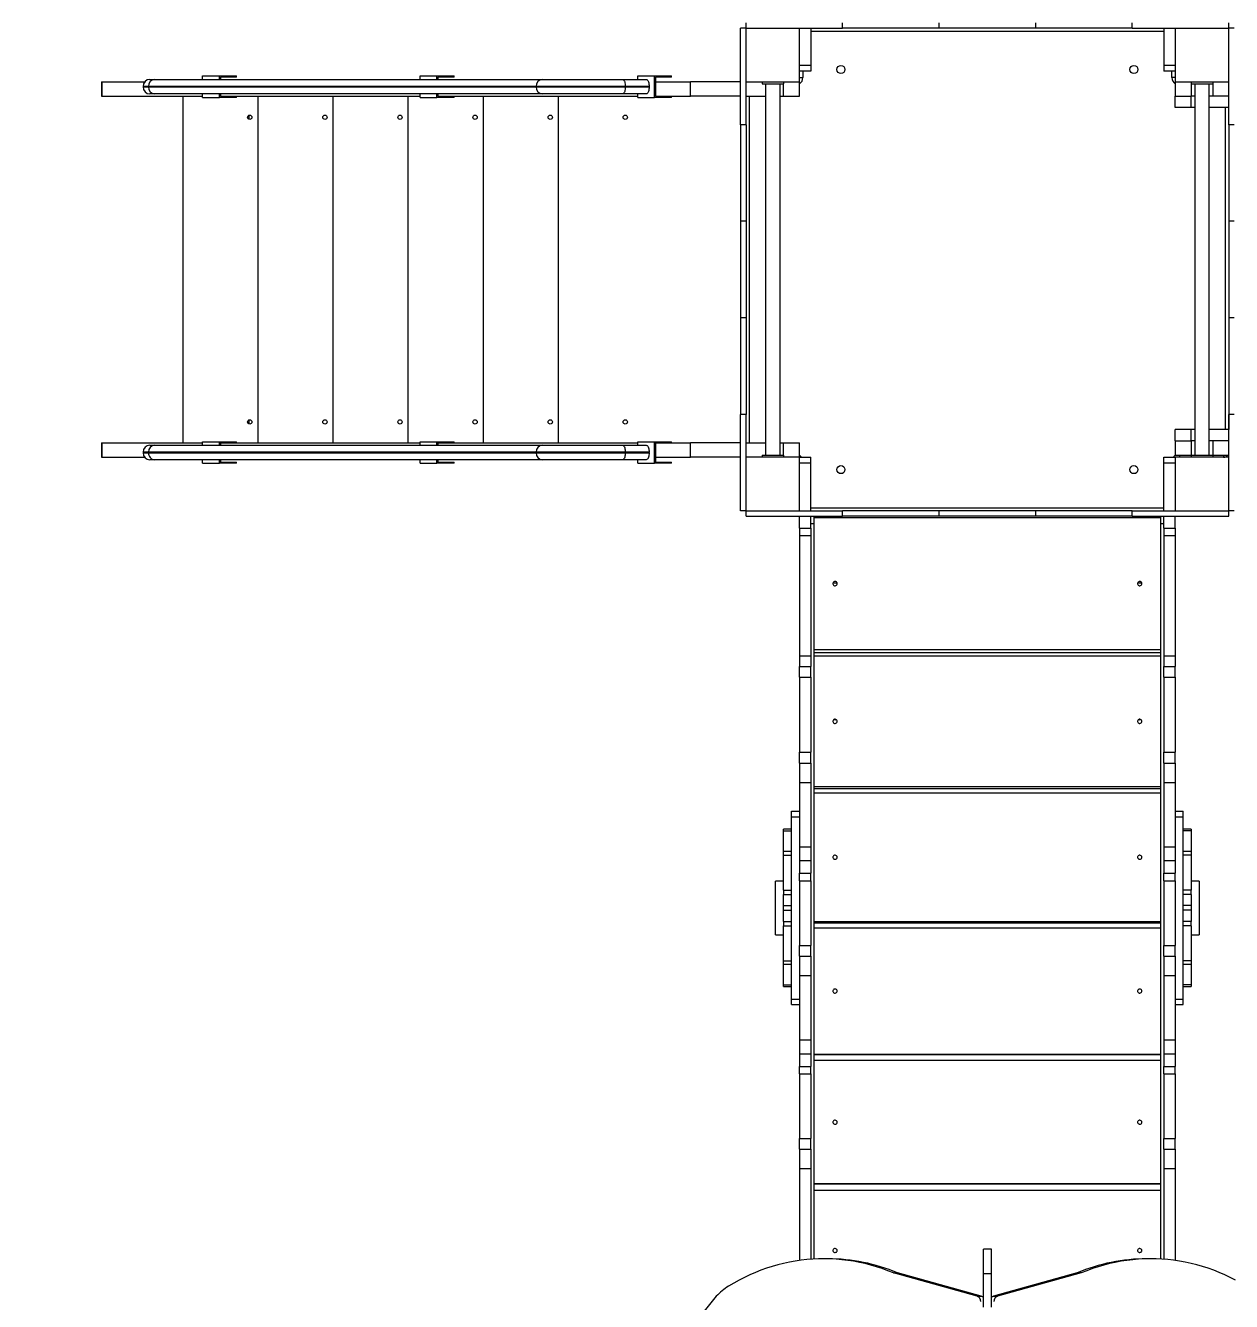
# Model space of a CAD drawing. Header units: millimetres. Extents: x -9609 to 9022, y -7175 to 8108.
# Drawn here: x 1354 to 3602, y -1517 to 862 of the extents above; entities that cross this region are included whole.
import ezdxf

# ---------------------------------------------------------------- set-up
doc = ezdxf.new("R2010")
doc.units = ezdxf.units.MM
for name, color, linetype in [('DIKOM_ОБЪЕКТ', 7, 'Continuous'), ('DIKOM_РАЗМЕР_ЗОНА', 7, 'Continuous'), ('DIKOM_РАЗМЕР_ОБЪЕКТА', 7, 'Continuous')]:
    doc.layers.add(name, color=color, linetype=linetype)
doc.styles.add('style1', font='arial.ttf', dxfattribs={"width": 0.8})
doc.dimstyles.new('1-50', dxfattribs={"dimtxt": 300, "dimasz": 200, "dimexe": 100, "dimexo": 0, "dimgap": 100, "dimtad": 1, "dimtxsty": 'style1', "dimcen": 200, "dimclrd": 7, "dimclre": 7, "dimclrt": 7, "dimadec": 1, "dimazin": 2, "dimtfac": 1, "dimtmove": 0, "dimatfit": 2, "dimfxl": 0, "dimlwd": 25, "dimlwe": 18, "dimarcsym": 0})

# ---------------------------------------------------------------- blocks, each defined once
blk = doc.blocks.new('*D11')
at = {"layer": 'Defpoints', "color": 0, "transparency": 16777216}
for p in [(-5802.9, 757.2), (7024.1, 94.2), (7024.1, -5959.7)]:
    blk.add_point(p, dxfattribs=at)
at = {"layer": 'DIKOM_РАЗМЕР_ОБЪЕКТА', "color": 7, "lineweight": 18, "transparency": 16777216}
for p, q in [((-5802.9, 757.2), (-5802.9, -6059.7)), ((7024.1, 94.2), (7024.1, -6059.7))]:
    blk.add_line(p, q, dxfattribs=at)
at = {"layer": 'DIKOM_РАЗМЕР_ОБЪЕКТА', "color": 7, "lineweight": 25, "transparency": 16777216}
blk.add_line((-5602.9, -5959.7), (6824.1, -5959.7), dxfattribs=at)
at = {"layer": 'DIKOM_РАЗМЕР_ОБЪЕКТА', "color": 7, "transparency": 16777216}
for points in [[(-5602.9, -5926.4), (-5602.9, -5993), (-5802.9, -5959.7)], [(6824.1, -5926.4), (6824.1, -5993), (7024.1, -5959.7)]]:
    blk.add_solid(points, dxfattribs=at)
at = {"layer": 'DIKOM_РАЗМЕР_ОБЪЕКТА', "color": 7, "transparency": 16777216, "insert": (822.9, -5706.5), "char_height": 300, "attachment_point": 5, "style": 'style1'}
blk.add_mtext('12800', dxfattribs=at)
blk = doc.blocks.new('*D12')
at = {"layer": 'Defpoints', "color": 0, "transparency": 16777216}
for p in [(9021.7, -405.8), (-7512.4, -2805.8), (9021.7, -7075)]:
    blk.add_point(p, dxfattribs=at)
at = {"layer": 'DIKOM_РАЗМЕР_ЗОНА', "color": 7, "lineweight": 18, "transparency": 16777216}
for p, q in [((9021.7, -405.8), (9021.7, -7175)), ((-7512.4, -2805.8), (-7512.4, -7175))]:
    blk.add_line(p, q, dxfattribs=at)
at = {"layer": 'DIKOM_РАЗМЕР_ЗОНА', "color": 7, "lineweight": 25, "transparency": 16777216}
blk.add_line((-7312.4, -7075), (8821.7, -7075), dxfattribs=at)
at = {"layer": 'DIKOM_РАЗМЕР_ЗОНА', "color": 7, "transparency": 16777216}
for points in [[(-7312.4, -7041.7), (-7312.4, -7108.4), (-7512.4, -7075)], [(8821.7, -7041.7), (8821.7, -7108.4), (9021.7, -7075)]]:
    blk.add_solid(points, dxfattribs=at)
at = {"layer": 'DIKOM_РАЗМЕР_ЗОНА', "color": 7, "transparency": 16777216, "insert": (938.2, -6821.9), "char_height": 300, "attachment_point": 5, "style": 'style1'}
blk.add_mtext('16500', dxfattribs=at)

msp = doc.modelspace()

# ---------------------------------------------------------------- linework, layer by layer
at = {"layer": 'DIKOM_ОБЪЕКТ', "color": 7, "linetype": 'Continuous', "lineweight": 15}
for p, q in [((2687.086, 677.212), (2687.086, 857.212)), ((2697.086, 857.212), (2687.086, 857.212)), ((2697.086, 857.212), (2697.086, 867.212)), ((2697.086, 857.212), (2877.086, 857.212)), ((2697.086, 677.212), (2697.086, 857.212)), ((2797.086, 757.212), (2797.086, 857.212)), ((2818.086, 857.212), (2818.086, 787.739)), ((2877.086, 857.212), (2877.086, 867.212)), ((3057.086, 857.212), (2877.086, 857.212)), ((3057.086, 857.212), (3057.086, 867.212)), ((3237.086, 857.212), (3057.086, 857.212)), ((3237.086, 857.212), (3237.086, 867.212)), ((3417.086, 857.212), (3237.086, 857.212)), ((3417.086, 857.212), (3417.086, 867.212)), ((3417.086, 857.212), (3597.086, 857.212)), ((3476.086, 857.212), (3476.086, 787.739)), ((3497.086, 857.212), (3497.086, 757.212)), ((3597.086, 857.212), (3597.086, 867.212)), ((3607.086, 857.212), (3597.086, 857.212)), ((3597.086, 677.212), (3597.086, 857.212)), ((3476.086, 851.212), (2818.086, 851.212)), ((2818.086, 787.739), (2797.086, 787.739)), ((2818.086, 787.739), (2818.086, 777.212)), ((3497.086, 787.739), (3476.086, 787.739)), ((3476.086, 787.739), (3476.086, 777.212)), ((1586.046, 761.712), (1595.1, 761.712)), ((1595.1, 761.712), (2317.617, 761.712)), ((1684.09, 761.712), (1684.09, 768.212)), ((1684.09, 768.212), (1715.334, 768.212)), ((1715.334, 761.712), (1715.334, 768.212)), ((1715.334, 768.212), (1741.11, 768.212)), ((1741.11, 766.212), (1717.175, 766.212)), ((1717.175, 766.212), (1717.175, 761.712)), ((1741.11, 766.212), (1741.11, 768.212)), ((1741.11, 768.212), (1747.204, 768.212)), ((1747.204, 766.212), (1741.11, 766.212)), ((1747.204, 766.212), (1747.204, 768.212)), ((2089.676, 761.712), (2089.676, 768.212)), ((2089.676, 768.212), (2120.92, 768.212)), ((2120.92, 761.712), (2120.92, 768.212)), ((2120.92, 768.212), (2146.696, 768.212)), ((2146.696, 766.212), (2122.761, 766.212)), ((2122.761, 766.212), (2122.761, 761.712)), ((2146.696, 766.212), (2146.696, 768.212)), ((2146.696, 768.212), (2152.79, 768.212)), ((2152.79, 766.212), (2146.696, 766.212)), ((2152.79, 766.212), (2152.79, 768.212)), ((2317.617, 761.712), (2467.086, 761.712)), ((2467.086, 761.712), (2511.274, 761.712)), ((2495.262, 761.712), (2495.262, 768.212)), ((2495.262, 768.212), (2526.506, 768.212)), ((2526.506, 728.212), (2526.506, 768.212)), ((2526.506, 768.212), (2552.282, 768.212)), ((2552.282, 766.212), (2528.347, 766.212)), ((2528.347, 766.212), (2528.347, 730.212)), ((2552.282, 766.212), (2552.282, 768.212)), ((2552.282, 768.212), (2558.376, 768.212)), ((2558.376, 766.212), (2552.282, 766.212)), ((2558.376, 766.212), (2558.376, 768.212)), ((2818.086, 777.212), (2797.086, 777.212)), ((2797.086, 765.212), (2803.086, 765.212)), ((2803.086, 777.212), (2803.086, 765.212)), ((3497.086, 777.212), (3476.086, 777.212)), ((3491.086, 765.212), (3491.086, 777.212)), ((3497.086, 765.212), (3491.086, 765.212)), ((1495.57, 757.212), (1495.57, 730.212)), ((1495.57, 757.212), (1497.159, 757.212)), ((1497.159, 730.212), (1497.159, 757.212)), ((1497.159, 757.212), (1576.21, 757.212)), ((1573.046, 748.712), (1573.046, 747.712)), ((1583.133, 748.712), (1573.046, 748.712)), ((1573.046, 747.712), (1583.133, 747.712)), ((2305.65, 748.712), (1583.133, 748.712)), ((1583.133, 747.712), (1583.133, 748.712)), ((1583.133, 747.712), (2305.65, 747.712)), ((2472.163, 748.712), (2305.65, 748.712)), ((2305.65, 747.712), (2305.65, 748.712)), ((2305.65, 747.712), (2472.163, 747.712)), ((2472.163, 747.712), (2472.163, 748.712)), ((2516.351, 748.712), (2472.163, 748.712)), ((2472.163, 747.712), (2516.351, 747.712)), ((2516.351, 747.712), (2516.351, 748.712)), ((2528.347, 757.212), (2593.889, 757.212)), ((2593.889, 730.212), (2593.889, 757.212)), ((2687.086, 757.212), (2593.889, 757.212)), ((2697.086, 757.212), (2797.086, 757.212)), ((2727.086, 757.212), (2727.086, 753.212)), ((2727.086, 753.212), (2767.086, 753.212)), ((2733.585, 753.212), (2733.585, 61.212)), ((2760.585, 61.212), (2760.585, 753.212)), ((2767.086, 757.212), (2767.086, 753.212)), ((2767.086, 730.212), (2767.086, 753.212)), ((2797.086, 730.212), (2797.086, 757.212)), ((3497.071, 757.212), (3497.071, 730.212)), ((3497.083, 757.212), (3497.071, 757.212)), ((3497.083, 757.212), (3497.083, 730.212)), ((3497.086, 757.212), (3597.086, 757.212)), ((3527.08, 757.212), (3527.08, 730.212)), ((3527.086, 757.212), (3527.086, 753.212)), ((3527.086, 753.212), (3567.086, 753.212)), ((3533.586, 753.212), (3533.586, 61.212)), ((3560.586, 61.212), (3560.586, 753.212)), ((3567.086, 757.212), (3567.086, 753.212)), ((3567.09, 757.212), (3567.09, 730.212)), ((1495.57, 730.212), (1497.159, 730.212)), ((1497.159, 730.212), (1684.09, 730.212)), ((1595.1, 734.712), (1586.046, 734.712)), ((2317.617, 734.712), (1595.1, 734.712)), ((1647.086, 730.212), (1647.086, 84.212)), ((1684.09, 728.212), (1684.09, 734.712)), ((1684.09, 728.212), (1715.334, 728.212)), ((1715.334, 728.212), (1715.334, 734.712)), ((1741.11, 728.212), (1715.334, 728.212)), ((1717.175, 734.712), (1717.175, 730.212)), ((1717.175, 730.212), (2089.676, 730.212)), ((1741.11, 728.212), (1741.11, 730.212)), ((1747.204, 728.212), (1741.11, 728.212)), ((1747.204, 728.212), (1747.204, 730.212)), ((1787.086, 730.212), (1787.086, 84.212)), ((1927.086, 730.212), (1927.086, 84.212)), ((2067.086, 84.212), (2067.086, 730.212)), ((2089.676, 728.212), (2089.676, 734.712)), ((2089.676, 728.212), (2120.92, 728.212)), ((2120.92, 728.212), (2120.92, 734.712)), ((2146.696, 728.212), (2120.92, 728.212)), ((2122.761, 734.712), (2122.761, 730.212)), ((2122.761, 730.212), (2495.262, 730.212)), ((2146.696, 728.212), (2146.696, 730.212)), ((2152.79, 728.212), (2146.696, 728.212)), ((2152.79, 728.212), (2152.79, 730.212)), ((2207.085, 730.212), (2207.085, 84.212)), ((2467.086, 734.712), (2317.617, 734.712)), ((2347.085, 730.212), (2347.085, 84.212)), ((2511.274, 734.712), (2467.086, 734.712)), ((2495.262, 728.212), (2495.262, 734.712)), ((2495.262, 728.212), (2526.506, 728.212)), ((2552.282, 728.212), (2526.506, 728.212)), ((2528.347, 730.212), (2593.889, 730.212)), ((2552.282, 728.212), (2552.282, 730.212)), ((2558.376, 728.212), (2552.282, 728.212)), ((2558.376, 728.212), (2558.376, 730.212)), ((2687.086, 730.212), (2593.889, 730.212)), ((2697.086, 730.212), (2733.585, 730.212)), ((2703.086, 730.212), (2703.086, 84.212)), ((2760.585, 730.212), (2767.086, 730.212)), ((2767.086, 730.212), (2797.086, 730.212)), ((3497.083, 730.212), (3497.071, 730.212)), ((3497.074, 709.212), (3497.074, 730.212)), ((3497.083, 730.212), (3527.08, 730.212)), ((3497.086, 709.212), (3497.086, 730.212)), ((3533.586, 730.212), (3527.08, 730.212)), ((3527.086, 709.212), (3527.086, 730.212)), ((3567.09, 730.212), (3560.586, 730.212)), ((3567.09, 730.212), (3567.485, 730.212)), ((3597.086, 730.212), (3567.485, 730.212)), ((1770.265, 694.774), (1770.265, 687.65)), ((3497.086, 709.212), (3497.074, 709.212)), ((3527.086, 709.212), (3497.086, 709.212)), ((3533.586, 709.212), (3527.086, 709.212)), ((3597.086, 709.212), (3560.586, 709.212)), ((3591.086, 109.212), (3591.086, 709.212)), ((3597.074, 682.212), (3597.074, 709.212)), ((2697.086, 677.212), (2687.086, 677.212)), ((2687.086, 677.212), (2687.086, 497.212)), ((2697.086, 677.212), (2697.086, 497.212)), ((3597.074, 682.212), (3597.086, 682.212)), ((3607.086, 677.212), (3597.086, 677.212)), ((3597.086, 677.212), (3597.086, 497.212)), ((2697.086, 497.212), (2687.086, 497.212)), ((2687.086, 497.212), (2687.086, 317.212)), ((2697.086, 497.212), (2697.086, 317.212)), ((3607.086, 497.212), (3597.086, 497.212)), ((3597.086, 497.212), (3597.086, 317.212)), ((2697.086, 317.212), (2687.086, 317.212)), ((2687.086, 317.212), (2687.086, 137.212)), ((2697.086, 317.212), (2697.086, 137.212)), ((3607.086, 317.212), (3597.086, 317.212)), ((3597.086, 317.212), (3597.086, 137.212)), ((1770.265, 126.774), (1770.265, 119.65)), ((2697.086, 137.212), (2687.086, 137.212)), ((2687.086, -42.788), (2687.086, 137.212)), ((2697.086, -42.788), (2697.086, 137.212)), ((3597.074, 136.212), (3597.074, 109.212)), ((3597.074, 136.212), (3597.086, 136.212)), ((3607.086, 137.212), (3597.086, 137.212)), ((3597.086, -42.788), (3597.086, 137.212)), ((3497.074, 88.212), (3497.074, 109.212)), ((3497.086, 109.212), (3497.074, 109.212)), ((3497.086, 88.212), (3497.086, 109.212)), ((3527.086, 109.212), (3497.086, 109.212)), ((3527.086, 88.212), (3527.086, 109.212)), ((3533.586, 109.212), (3527.086, 109.212)), ((3597.086, 109.212), (3560.586, 109.212)), ((1495.57, 84.212), (1495.57, 57.212)), ((1495.57, 84.212), (1497.159, 84.212)), ((1497.159, 57.212), (1497.159, 84.212)), ((1497.159, 84.212), (1684.09, 84.212)), ((1586.046, 79.712), (1595.1, 79.712)), ((1595.1, 79.712), (2317.617, 79.712)), ((1684.09, 79.712), (1684.09, 86.212)), ((1684.09, 86.212), (1715.334, 86.212)), ((1715.334, 79.712), (1715.334, 86.212)), ((1715.334, 86.212), (1741.11, 86.212)), ((1717.175, 84.212), (1717.175, 79.712)), ((1717.175, 84.212), (2089.676, 84.212)), ((1741.11, 84.212), (1741.11, 86.212)), ((1741.11, 86.212), (1747.204, 86.212)), ((1747.204, 84.212), (1747.204, 86.212)), ((2089.676, 79.712), (2089.676, 86.212)), ((2089.676, 86.212), (2120.92, 86.212)), ((2120.92, 79.712), (2120.92, 86.212)), ((2120.92, 86.212), (2146.696, 86.212)), ((2122.761, 84.212), (2122.761, 79.712)), ((2122.761, 84.212), (2495.262, 84.212)), ((2146.696, 84.212), (2146.696, 86.212)), ((2146.696, 86.212), (2152.79, 86.212)), ((2152.79, 84.212), (2152.79, 86.212)), ((2317.617, 79.712), (2467.086, 79.712)), ((2467.086, 79.712), (2511.274, 79.712)), ((2495.262, 79.712), (2495.262, 86.212)), ((2495.262, 86.212), (2526.506, 86.212)), ((2526.506, 46.212), (2526.506, 86.212)), ((2526.506, 86.212), (2552.282, 86.212)), ((2528.347, 84.212), (2528.347, 48.212)), ((2528.347, 84.212), (2593.889, 84.212)), ((2552.282, 84.212), (2552.282, 86.212)), ((2552.282, 86.212), (2558.376, 86.212)), ((2558.376, 84.212), (2558.376, 86.212)), ((2593.889, 57.212), (2593.889, 84.212)), ((2687.086, 84.212), (2593.889, 84.212)), ((2697.086, 84.212), (2733.585, 84.212)), ((2760.585, 84.212), (2767.086, 84.212)), ((2767.086, 84.212), (2797.086, 84.212)), ((2767.086, 61.212), (2767.086, 84.212)), ((2797.086, 57.212), (2797.086, 84.212)), ((3497.071, 88.212), (3497.071, 61.212)), ((3497.083, 88.212), (3497.071, 88.212)), ((3497.083, 88.212), (3497.083, 61.212)), ((3497.083, 88.212), (3527.08, 88.212)), ((3527.08, 88.212), (3527.08, 61.212)), ((3533.586, 88.212), (3527.08, 88.212)), ((3567.09, 88.212), (3560.586, 88.212)), ((3567.09, 88.212), (3567.09, 61.212)), ((3567.09, 88.212), (3567.485, 88.212)), ((3597.086, 88.212), (3567.485, 88.212)), ((1495.57, 57.212), (1497.159, 57.212)), ((1497.159, 57.212), (1576.21, 57.212)), ((1573.046, 66.712), (1573.046, 65.712)), ((1583.133, 66.712), (1573.046, 66.712)), ((1573.046, 65.712), (1583.133, 65.712)), ((2305.65, 66.712), (1583.133, 66.712)), ((1583.133, 65.712), (1583.133, 66.712)), ((1583.133, 65.712), (2305.65, 65.712)), ((1595.1, 52.712), (1586.046, 52.712)), ((2317.617, 52.712), (1595.1, 52.712)), ((1684.09, 46.212), (1684.09, 52.712)), ((1715.334, 46.212), (1715.334, 52.712)), ((1717.175, 52.712), (1717.175, 48.212)), ((1717.175, 48.212), (1741.11, 48.212)), ((1741.11, 46.212), (1741.11, 48.212)), ((1741.11, 48.212), (1747.204, 48.212)), ((1747.204, 46.212), (1747.204, 48.212)), ((2089.676, 46.212), (2089.676, 52.712)), ((2120.92, 46.212), (2120.92, 52.712)), ((2122.761, 52.712), (2122.761, 48.212)), ((2122.761, 48.212), (2146.696, 48.212)), ((2146.696, 46.212), (2146.696, 48.212)), ((2146.696, 48.212), (2152.79, 48.212)), ((2152.79, 46.212), (2152.79, 48.212)), ((2472.163, 66.712), (2305.65, 66.712)), ((2305.65, 65.712), (2305.65, 66.712)), ((2305.65, 65.712), (2472.163, 65.712)), ((2467.086, 52.712), (2317.617, 52.712)), ((2511.274, 52.712), (2467.086, 52.712)), ((2472.163, 65.712), (2472.163, 66.712)), ((2516.351, 66.712), (2472.163, 66.712)), ((2472.163, 65.712), (2516.351, 65.712)), ((2495.262, 46.212), (2495.262, 52.712)), ((2516.351, 65.712), (2516.351, 66.712)), ((2528.347, 57.212), (2593.889, 57.212)), ((2528.347, 48.212), (2552.282, 48.212)), ((2552.282, 46.212), (2552.282, 48.212)), ((2552.282, 48.212), (2558.376, 48.212)), ((2558.376, 46.212), (2558.376, 48.212)), ((2687.086, 57.212), (2593.889, 57.212)), ((2797.086, 57.212), (2697.086, 57.212)), ((2727.086, 61.212), (2727.086, 57.212)), ((2727.086, 61.212), (2767.086, 61.212)), ((2767.086, 61.212), (2767.086, 57.212)), ((2797.086, 57.212), (2818.086, 57.212)), ((2797.086, -42.788), (2797.086, 57.212)), ((2818.086, 46.686), (2818.086, 57.212)), ((3476.086, 57.212), (3497.086, 57.212)), ((3476.086, 46.686), (3476.086, 57.212)), ((3497.083, 61.212), (3497.071, 61.212)), ((3497.083, 61.212), (3527.08, 61.212)), ((3497.086, 57.212), (3497.086, -42.788)), ((3597.086, 57.212), (3497.086, 57.212)), ((3505.086, 61.212), (3505.086, 57.212)), ((3527.086, 61.212), (3527.08, 61.212)), ((3527.086, 61.212), (3527.086, 57.212)), ((3527.086, 61.212), (3567.086, 61.212)), ((3567.086, 61.212), (3567.086, 57.212)), ((3567.09, 61.212), (3567.086, 61.212)), ((3567.09, 61.212), (3597.086, 61.212)), ((3587.086, 61.212), (3587.086, 57.212)), ((1684.09, 46.212), (1715.334, 46.212)), ((1741.11, 46.212), (1715.334, 46.212)), ((1747.204, 46.212), (1741.11, 46.212)), ((2089.676, 46.212), (2120.92, 46.212)), ((2146.696, 46.212), (2120.92, 46.212)), ((2152.79, 46.212), (2146.696, 46.212)), ((2495.262, 46.212), (2526.506, 46.212)), ((2552.282, 46.212), (2526.506, 46.212)), ((2558.376, 46.212), (2552.282, 46.212)), ((2797.086, 46.686), (2818.086, 46.686)), ((2818.086, -42.788), (2818.086, 46.686)), ((3476.086, 46.686), (3497.086, 46.686)), ((3476.086, -42.788), (3476.086, 46.686)), ((2697.086, -42.788), (2687.086, -42.788)), ((2697.086, -42.788), (2877.086, -42.788)), ((2697.086, -52.788), (2697.086, -42.788)), ((2818.086, -36.788), (3476.086, -36.788)), ((2877.086, -52.788), (2877.086, -42.788)), ((3057.086, -42.788), (2877.086, -42.788)), ((3057.086, -52.788), (3057.086, -42.788)), ((3237.086, -42.788), (3057.086, -42.788)), ((3237.086, -52.788), (3237.086, -42.788)), ((3417.086, -42.788), (3237.086, -42.788)), ((3417.086, -52.788), (3417.086, -42.788)), ((3417.086, -42.788), (3597.086, -42.788)), ((3597.086, -52.788), (3597.086, -42.788)), ((3607.086, -42.788), (3597.086, -42.788)), ((2697.086, -52.788), (2877.086, -52.788)), ((2797.086, -75.076), (2797.086, -52.788)), ((2818.086, -75.076), (2818.086, -52.788)), ((2818.086, -66.09), (2824.086, -66.09)), ((2824.086, -66.09), (2824.086, -52.788)), ((3470.086, -55.542), (2824.086, -55.542)), ((2824.086, -1437.493), (2824.086, -66.09)), ((3057.086, -52.788), (2877.086, -52.788)), ((3237.086, -52.788), (3057.086, -52.788)), ((3417.086, -52.788), (3237.086, -52.788)), ((3417.086, -52.788), (3597.086, -52.788)), ((3470.086, -66.09), (3470.086, -52.788)), ((3470.086, -1437.509), (3470.086, -66.09)), ((3470.086, -66.09), (3476.086, -66.09)), ((3476.086, -75.076), (3476.086, -52.788)), ((3497.086, -75.076), (3497.086, -52.788)), ((2797.086, -75.076), (2818.086, -75.076)), ((2797.086, -75.076), (2797.086, -88.304)), ((2797.086, -88.304), (2818.086, -88.304)), ((2797.086, -88.304), (2797.086, -312.788)), ((2818.086, -75.076), (2818.086, -88.304)), ((2818.086, -88.304), (2818.086, -312.788)), ((3476.086, -75.076), (3497.086, -75.076)), ((3476.086, -75.076), (3476.086, -88.304)), ((3476.086, -88.304), (3497.086, -88.304)), ((3476.086, -88.304), (3476.086, -312.788)), ((3497.086, -75.076), (3497.086, -88.304)), ((3497.086, -88.304), (3497.086, -312.788)), ((2824.086, -301.012), (3470.086, -301.012)), ((3470.086, -307.196), (2824.086, -307.196)), ((2797.086, -312.788), (2818.086, -312.788)), ((2797.086, -312.788), (2797.086, -332.788)), ((2797.086, -332.788), (2818.086, -332.788)), ((2797.086, -352.788), (2797.086, -332.788)), ((2818.086, -312.788), (2818.086, -332.788)), ((2818.086, -352.788), (2818.086, -332.788)), ((3470.086, -313.739), (2824.086, -313.739)), ((3476.086, -312.788), (3497.086, -312.788)), ((3476.086, -312.788), (3476.086, -332.788)), ((3476.086, -332.788), (3497.086, -332.788)), ((3476.086, -352.788), (3476.086, -332.788)), ((3497.086, -312.788), (3497.086, -332.788)), ((3497.086, -352.788), (3497.086, -332.788)), ((2797.086, -352.788), (2818.086, -352.788)), ((2797.086, -352.788), (2797.086, -492.788)), ((2818.086, -352.788), (2818.086, -492.788)), ((3476.086, -352.788), (3497.086, -352.788)), ((3476.086, -352.788), (3476.086, -492.788)), ((3497.086, -352.788), (3497.086, -492.788)), ((2797.086, -492.788), (2818.086, -492.788)), ((2797.086, -512.788), (2797.086, -492.788)), ((2818.086, -512.788), (2818.086, -492.788)), ((3476.086, -492.788), (3497.086, -492.788)), ((3476.086, -512.788), (3476.086, -492.788)), ((3497.086, -512.788), (3497.086, -492.788)), ((2797.086, -512.788), (2818.086, -512.788)), ((2797.086, -512.788), (2797.086, -548.788)), ((2818.086, -512.788), (2818.086, -548.788)), ((3476.086, -512.788), (3497.086, -512.788)), ((3476.086, -512.788), (3476.086, -548.788)), ((3497.086, -512.788), (3497.086, -548.788)), ((2797.086, -548.788), (2818.086, -548.788)), ((2797.086, -548.788), (2797.086, -669.073)), ((2818.086, -548.788), (2818.086, -669.073)), ((2824.086, -556.287), (3470.086, -556.287)), ((3470.086, -561.039), (2824.086, -561.039)), ((3470.086, -568.954), (2824.086, -568.954)), ((3476.086, -548.788), (3497.086, -548.788)), ((3476.086, -548.788), (3476.086, -669.073)), ((3497.086, -548.788), (3497.086, -669.073)), ((2782.086, -602.788), (2797.086, -602.788)), ((2782.086, -612.788), (2782.086, -602.788)), ((2782.086, -612.788), (2797.086, -612.788)), ((2782.086, -952.788), (2782.086, -612.788)), ((3497.086, -602.788), (3512.086, -602.788)), ((3497.086, -612.788), (3512.086, -612.788)), ((3512.086, -612.788), (3512.086, -602.788)), ((3512.086, -952.788), (3512.086, -612.788)), ((2782.086, -636.157), (2767.086, -636.157)), ((2767.086, -639.004), (2767.086, -636.157)), ((2767.086, -639.004), (2782.086, -639.004)), ((2767.086, -677.639), (2767.086, -639.004)), ((3527.086, -636.157), (3512.086, -636.157)), ((3527.086, -639.004), (3512.086, -639.004)), ((3527.086, -636.157), (3527.086, -639.004)), ((3527.086, -639.004), (3527.086, -677.639)), ((2782.086, -677.64), (2767.086, -677.64)), ((2767.086, -684.309), (2767.086, -677.64)), ((2767.086, -684.309), (2782.086, -684.309)), ((2767.086, -749.574), (2767.086, -684.309)), ((2797.086, -669.073), (2818.086, -669.073)), ((2797.086, -669.073), (2797.086, -694.621)), ((2818.086, -669.073), (2818.086, -694.621)), ((3476.086, -669.073), (3497.086, -669.073)), ((3476.086, -669.073), (3476.086, -694.621)), ((3497.086, -669.073), (3497.086, -694.621)), ((3527.086, -677.639), (3512.086, -677.639)), ((3527.086, -684.308), (3512.086, -684.308)), ((3527.086, -677.639), (3527.086, -684.308)), ((3527.086, -684.308), (3527.086, -749.574)), ((2797.086, -694.621), (2818.086, -694.621)), ((2797.086, -694.621), (2797.086, -718.309)), ((2818.086, -694.621), (2818.086, -718.309)), ((3476.086, -694.621), (3497.086, -694.621)), ((3476.086, -694.621), (3476.086, -718.309)), ((3497.086, -694.621), (3497.086, -718.309)), ((2767.086, -732.788), (2752.086, -732.788)), ((2752.086, -832.788), (2752.086, -732.788)), ((2797.086, -718.309), (2818.086, -718.309)), ((2797.086, -732.502), (2797.086, -718.309)), ((2797.086, -732.502), (2818.086, -732.502)), ((2797.086, -732.502), (2797.086, -852.788)), ((2818.086, -732.502), (2818.086, -718.309)), ((2818.086, -732.502), (2818.086, -852.788)), ((3476.086, -718.309), (3497.086, -718.309)), ((3476.086, -732.502), (3476.086, -718.309)), ((3476.086, -732.502), (3497.086, -732.502)), ((3476.086, -732.502), (3476.086, -852.788)), ((3497.086, -732.502), (3497.086, -718.309)), ((3497.086, -732.502), (3497.086, -852.788)), ((3542.086, -732.788), (3527.086, -732.788)), ((3542.086, -732.788), (3542.086, -832.788)), ((2767.086, -749.574), (2782.086, -749.574)), ((2767.086, -749.574), (2767.086, -757.647)), ((2767.086, -757.647), (2782.086, -757.647)), ((2767.086, -778.276), (2767.086, -757.647)), ((3527.086, -749.574), (3512.086, -749.574)), ((3527.086, -757.646), (3512.086, -757.646)), ((3527.086, -757.646), (3527.086, -749.574)), ((3527.086, -757.646), (3527.086, -778.275)), ((2767.086, -778.276), (2782.086, -778.276)), ((2767.086, -787.301), (2767.086, -778.276)), ((3527.086, -778.275), (3512.086, -778.275)), ((3527.086, -778.275), (3527.086, -787.3)), ((2767.086, -787.301), (2782.086, -787.301)), ((2767.086, -807.93), (2767.086, -787.301)), ((2767.086, -807.93), (2782.086, -807.93)), ((2767.086, -807.93), (2767.086, -816.002)), ((2824.086, -807.971), (3470.086, -807.971)), ((3527.086, -787.3), (3512.086, -787.3)), ((3527.086, -807.93), (3512.086, -807.93)), ((3527.086, -787.3), (3527.086, -807.93)), ((3527.086, -816.002), (3527.086, -807.93)), ((2767.086, -816.002), (2782.086, -816.002)), ((2767.086, -881.269), (2767.086, -816.002)), ((3470.086, -811.195), (2824.086, -811.195)), ((3470.086, -820.428), (2824.086, -820.428)), ((3527.086, -816.002), (3512.086, -816.002)), ((3527.086, -816.002), (3527.086, -881.268)), ((2752.086, -832.788), (2767.086, -832.788)), ((2797.086, -852.788), (2818.086, -852.788)), ((2797.086, -872.788), (2797.086, -852.788)), ((2818.086, -872.788), (2818.086, -852.788)), ((3476.086, -852.788), (3497.086, -852.788)), ((3476.086, -872.788), (3476.086, -852.788)), ((3497.086, -872.788), (3497.086, -852.788)), ((3527.086, -832.788), (3542.086, -832.788)), ((2797.086, -872.788), (2818.086, -872.788)), ((2797.086, -872.788), (2797.086, -908.788)), ((2818.086, -872.788), (2818.086, -908.788)), ((3476.086, -872.788), (3497.086, -872.788)), ((3476.086, -872.788), (3476.086, -908.788)), ((3497.086, -872.788), (3497.086, -908.788)), ((2767.086, -881.269), (2782.086, -881.269)), ((2767.086, -887.937), (2767.086, -881.269)), ((2767.086, -926.572), (2767.086, -887.935)), ((2767.086, -887.937), (2782.086, -887.937)), ((3527.086, -881.268), (3512.086, -881.268)), ((3512.086, -887.936), (3527.086, -887.936)), ((3527.086, -881.268), (3527.086, -887.936)), ((3527.086, -887.936), (3527.086, -926.572)), ((2767.086, -926.572), (2782.086, -926.572)), ((2767.086, -929.419), (2767.086, -926.572)), ((2797.086, -908.788), (2818.086, -908.788)), ((2797.086, -908.788), (2797.086, -1029.073)), ((2818.086, -908.788), (2818.086, -1029.073)), ((3476.086, -908.788), (3497.086, -908.788)), ((3476.086, -908.788), (3476.086, -1029.073)), ((3497.086, -908.788), (3497.086, -1029.073)), ((3527.086, -926.572), (3512.086, -926.572)), ((3527.086, -926.572), (3527.086, -929.419)), ((2767.086, -929.419), (2782.086, -929.419)), ((3512.086, -929.419), (3527.086, -929.419)), ((2782.086, -962.788), (2782.086, -952.788)), ((2782.086, -952.788), (2797.086, -952.788)), ((2782.086, -962.788), (2797.086, -962.788)), ((3497.086, -952.788), (3512.086, -952.788)), ((3497.086, -962.788), (3512.086, -962.788)), ((3512.086, -962.788), (3512.086, -952.788)), ((2797.086, -1029.073), (2818.086, -1029.073)), ((2797.086, -1029.073), (2797.086, -1054.621)), ((2818.086, -1029.073), (2818.086, -1054.621)), ((3476.086, -1029.073), (3497.086, -1029.073)), ((3476.086, -1029.073), (3476.086, -1054.621)), ((3497.086, -1029.073), (3497.086, -1054.621)), ((2797.086, -1054.621), (2818.086, -1054.621)), ((2797.086, -1054.621), (2797.086, -1078.31)), ((2818.086, -1054.621), (2818.086, -1078.31)), ((2824.086, -1055.358), (3470.086, -1055.358)), ((3470.086, -1056.882), (2824.086, -1056.882)), ((3470.086, -1067.488), (2824.086, -1067.488)), ((3476.086, -1054.621), (3497.086, -1054.621)), ((3476.086, -1054.621), (3476.086, -1078.31)), ((3497.086, -1054.621), (3497.086, -1078.31)), ((2797.086, -1078.31), (2818.086, -1078.31)), ((2797.086, -1092.503), (2797.086, -1078.31)), ((2797.086, -1092.503), (2818.086, -1092.503)), ((2797.086, -1092.503), (2797.086, -1212.788)), ((2818.086, -1092.503), (2818.086, -1078.31)), ((2818.086, -1092.503), (2818.086, -1212.788)), ((3476.086, -1078.31), (3497.086, -1078.31)), ((3476.086, -1092.503), (3476.086, -1078.31)), ((3476.086, -1092.503), (3497.086, -1092.503)), ((3476.086, -1092.503), (3476.086, -1212.788)), ((3497.086, -1092.503), (3497.086, -1078.31)), ((3497.086, -1092.503), (3497.086, -1212.788)), ((2797.086, -1212.788), (2818.086, -1212.788)), ((2797.086, -1232.788), (2797.086, -1212.788)), ((2818.086, -1232.788), (2818.086, -1212.788)), ((3476.086, -1212.788), (3497.086, -1212.788)), ((3476.086, -1232.788), (3476.086, -1212.788)), ((3497.086, -1232.788), (3497.086, -1212.788)), ((2797.086, -1232.788), (2818.086, -1232.788)), ((2797.086, -1232.788), (2797.086, -1268.788)), ((2818.086, -1232.788), (2818.086, -1268.788)), ((3476.086, -1232.788), (3497.086, -1232.788)), ((3476.086, -1232.788), (3476.086, -1268.788)), ((3497.086, -1232.788), (3497.086, -1268.788)), ((2797.086, -1268.788), (2818.086, -1268.788)), ((2797.086, -1268.788), (2797.086, -1440.114)), ((2818.086, -1268.788), (2818.086, -1437.881)), ((3476.086, -1268.788), (3497.086, -1268.788)), ((3476.086, -1268.788), (3476.086, -1437.902)), ((3497.086, -1268.788), (3497.086, -1440.153)), ((2824.086, -1297.393), (3470.086, -1297.393)), ((3470.086, -1297.513), (2824.086, -1297.513)), ((3470.086, -1309.433), (2824.086, -1309.433)), ((3154.586, -1419.153), (3139.586, -1419.153)), ((3139.586, -1464.206), (3139.586, -1419.153)), ((3154.586, -1464.206), (3154.586, -1419.153)), ((2849.791, -1436.988), (2842.291, -1436.988)), ((3451.599, -1436.988), (3444.099, -1436.988)), ((3128.162, -1506.904), (2971.746, -1463.321)), ((2971.746, -1463.321), (2979.246, -1463.321)), ((3135.662, -1506.904), (2979.246, -1463.321)), ((3139.586, -1464.206), (3154.586, -1464.206)), ((3139.586, -1527.367), (3139.586, -1464.206)), ((3154.586, -1527.367), (3154.586, -1464.206)), ((3314.644, -1463.321), (3158.228, -1506.904)), ((3322.144, -1463.321), (3165.728, -1506.904)), ((3322.144, -1463.321), (3314.644, -1463.321)), ((2641.709, -1506.705), (2577.83, -1585.156)), ((3128.162, -1506.904), (3135.662, -1506.904)), ((3158.228, -1506.904), (3165.728, -1506.904))]:
    msp.add_line(p, q, dxfattribs=at)
at = {"layer": 'DIKOM_ОБЪЕКТ', "color": 7, "linetype": 'Continuous', "lineweight": 15, "flags": 128}
for points in [[(2467.086, 761.712), (2467.968, 761.515), (2468.823, 760.928), (2469.625, 759.97), (2470.35, 758.671), (2470.976, 757.068), (2471.483, 755.212), (2471.857, 753.158), (2472.086, 750.97), (2472.163, 748.712)], [(2511.274, 761.712), (2512.156, 761.515), (2513.011, 760.928), (2513.813, 759.97), (2514.538, 758.671), (2515.164, 757.068), (2515.671, 755.212), (2516.045, 753.158), (2516.274, 750.97), (2516.351, 748.712)], [(2472.163, 747.712), (2472.086, 745.455), (2471.857, 743.266), (2471.483, 741.212), (2470.976, 739.356), (2470.35, 737.754), (2469.625, 736.454), (2468.823, 735.496), (2467.968, 734.91), (2467.086, 734.712)], [(2516.351, 747.712), (2516.274, 745.455), (2516.045, 743.266), (2515.671, 741.212), (2515.164, 739.356), (2514.538, 737.754), (2513.813, 736.454), (2513.011, 735.496), (2512.156, 734.91), (2511.274, 734.712)], [(2467.086, 79.712), (2467.968, 79.515), (2468.823, 78.928), (2469.625, 77.97), (2470.35, 76.671), (2470.976, 75.068), (2471.483, 73.212), (2471.857, 71.158), (2472.086, 68.969), (2472.163, 66.712)], [(2511.274, 79.712), (2512.156, 79.515), (2513.011, 78.928), (2513.813, 77.97), (2514.538, 76.671), (2515.164, 75.068), (2515.671, 73.212), (2516.045, 71.158), (2516.274, 68.969), (2516.351, 66.712)], [(2472.163, 65.712), (2472.086, 63.455), (2471.857, 61.266), (2471.483, 59.212), (2470.976, 57.356), (2470.35, 55.753), (2469.625, 54.454), (2468.823, 53.496), (2467.968, 52.91), (2467.086, 52.712)], [(2516.351, 65.712), (2516.274, 63.455), (2516.045, 61.266), (2515.671, 59.212), (2515.164, 57.356), (2514.538, 55.753), (2513.813, 54.454), (2513.011, 53.496), (2512.156, 52.91), (2511.274, 52.712)], [(2867.086, -178.277), (2866.908, -177.119), (2866.39, -176.065), (2865.579, -175.206), (2864.547, -174.621), (2863.384, -174.36), (2862.195, -174.448), (2861.086, -174.876), (2860.153, -175.606), (2859.482, -176.573), (2859.13, -177.691), (2859.13, -178.863), (2859.482, -179.981), (2860.153, -180.948), (2861.086, -181.678), (2862.195, -182.106), (2863.384, -182.193), (2864.547, -181.933), (2865.579, -181.348), (2866.39, -180.49), (2866.908, -179.435), (2867.086, -178.277)], [(3435.086, -178.277), (3434.908, -177.119), (3434.39, -176.065), (3433.579, -175.206), (3432.547, -174.621), (3431.384, -174.36), (3430.195, -174.448), (3429.086, -174.876), (3428.153, -175.606), (3427.482, -176.573), (3427.13, -177.691), (3427.13, -178.863), (3427.482, -179.981), (3428.153, -180.948), (3429.086, -181.678), (3430.195, -182.106), (3431.384, -182.193), (3432.547, -181.933), (3433.579, -181.348), (3434.39, -180.49), (3434.908, -179.435), (3435.086, -178.277)], [(2867.086, -435.013), (2866.908, -433.869), (2866.39, -432.827), (2865.579, -431.979), (2864.547, -431.401), (2863.384, -431.143), (2862.195, -431.23), (2861.086, -431.652), (2860.153, -432.374), (2859.482, -433.329), (2859.13, -434.435), (2859.13, -435.592), (2859.482, -436.697), (2860.153, -437.653), (2861.086, -438.374), (2862.195, -438.797), (2863.384, -438.883), (2864.547, -438.626), (2865.579, -438.047), (2866.39, -437.199), (2866.908, -436.157), (2867.086, -435.013)], [(3435.086, -435.013), (3434.908, -433.869), (3434.39, -432.827), (3433.579, -431.979), (3432.547, -431.401), (3431.384, -431.143), (3430.195, -431.23), (3429.086, -431.652), (3428.153, -432.374), (3427.482, -433.329), (3427.13, -434.435), (3427.13, -435.592), (3427.482, -436.697), (3428.153, -437.653), (3429.086, -438.374), (3430.195, -438.797), (3431.384, -438.883), (3432.547, -438.626), (3433.579, -438.047), (3434.39, -437.199), (3434.908, -436.157), (3435.086, -435.013)], [(2867.086, -688.463), (2866.908, -687.336), (2866.39, -686.308), (2865.579, -685.473), (2864.547, -684.903), (2863.384, -684.649), (2862.195, -684.734), (2861.086, -685.151), (2860.153, -685.862), (2859.482, -686.803), (2859.13, -687.893), (2859.13, -689.033), (2859.482, -690.122), (2860.153, -691.064), (2861.086, -691.775), (2862.195, -692.191), (2863.384, -692.276), (2864.547, -692.023), (2865.579, -691.453), (2866.39, -690.617), (2866.908, -689.59), (2867.086, -688.463)], [(3435.086, -688.463), (3434.908, -687.336), (3434.39, -686.308), (3433.579, -685.473), (3432.547, -684.903), (3431.384, -684.649), (3430.195, -684.734), (3429.086, -685.151), (3428.153, -685.862), (3427.482, -686.803), (3427.13, -687.893), (3427.13, -689.033), (3427.482, -690.122), (3428.153, -691.064), (3429.086, -691.775), (3430.195, -692.191), (3431.384, -692.276), (3432.547, -692.023), (3433.579, -691.453), (3434.39, -690.617), (3434.908, -689.59), (3435.086, -688.463)], [(2867.086, -937.893), (2866.908, -936.785), (2866.39, -935.776), (2865.579, -934.954), (2864.547, -934.394), (2863.384, -934.145), (2862.195, -934.228), (2861.086, -934.638), (2860.153, -935.336), (2859.482, -936.262), (2859.13, -937.333), (2859.13, -938.453), (2859.482, -939.524), (2860.153, -940.45), (2861.086, -941.148), (2862.195, -941.557), (2863.384, -941.641), (2864.547, -941.392), (2865.579, -940.832), (2866.39, -940.011), (2866.908, -939.001), (2867.086, -937.893)], [(3435.086, -937.893), (3434.908, -936.785), (3434.39, -935.776), (3433.579, -934.954), (3432.547, -934.394), (3431.384, -934.145), (3430.195, -934.228), (3429.086, -934.638), (3428.153, -935.336), (3427.482, -936.262), (3427.13, -937.333), (3427.13, -938.453), (3427.482, -939.524), (3428.153, -940.45), (3429.086, -941.148), (3430.195, -941.557), (3431.384, -941.641), (3432.547, -941.392), (3433.579, -940.832), (3434.39, -940.011), (3434.908, -939.001), (3435.086, -937.893)], [(2867.086, -1182.441), (2866.908, -1181.356), (2866.39, -1180.368), (2865.579, -1179.564), (2864.547, -1179.017), (2863.384, -1178.772), (2862.195, -1178.854), (2861.086, -1179.255), (2860.153, -1179.939), (2859.482, -1180.844), (2859.13, -1181.892), (2859.13, -1182.989), (2859.482, -1184.037), (2860.153, -1184.943), (2861.086, -1185.626), (2862.195, -1186.027), (2863.384, -1186.109), (2864.547, -1185.865), (2865.579, -1185.317), (2866.39, -1184.513), (2866.908, -1183.525), (2867.086, -1182.441)], [(3435.086, -1182.441), (3434.908, -1181.356), (3434.39, -1180.368), (3433.579, -1179.564), (3432.547, -1179.017), (3431.384, -1178.772), (3430.195, -1178.854), (3429.086, -1179.255), (3428.153, -1179.939), (3427.482, -1180.844), (3427.13, -1181.892), (3427.13, -1182.989), (3427.482, -1184.037), (3428.153, -1184.943), (3429.086, -1185.626), (3430.195, -1186.027), (3431.384, -1186.109), (3432.547, -1185.865), (3433.579, -1185.317), (3434.39, -1184.513), (3434.908, -1183.525), (3435.086, -1182.441)], [(2867.086, -1421.59), (2866.908, -1420.533), (2866.39, -1419.569), (2865.579, -1418.784), (2864.547, -1418.25), (2863.384, -1418.011), (2862.195, -1418.091), (2861.086, -1418.482), (2860.153, -1419.149), (2859.482, -1420.033), (2859.13, -1421.055), (2859.13, -1422.125), (2859.482, -1423.148), (2860.153, -1424.032), (2861.086, -1424.698), (2862.195, -1425.089), (2863.384, -1425.169), (2864.547, -1424.932), (2865.579, -1424.397), (2866.39, -1423.612), (2866.908, -1422.648), (2867.086, -1421.59)], [(3435.086, -1421.59), (3434.908, -1420.533), (3434.39, -1419.569), (3433.579, -1418.784), (3432.547, -1418.25), (3431.384, -1418.011), (3430.195, -1418.091), (3429.086, -1418.482), (3428.153, -1419.149), (3427.482, -1420.033), (3427.13, -1421.055), (3427.13, -1422.125), (3427.482, -1423.148), (3428.153, -1424.032), (3429.086, -1424.698), (3430.195, -1425.089), (3431.384, -1425.169), (3432.547, -1424.932), (3433.579, -1424.397), (3434.39, -1423.612), (3434.908, -1422.648), (3435.086, -1421.59)], [(2971.746, -1463.321), (2961.422, -1459.18), (2950.998, -1455.385), (2940.484, -1451.938), (2929.888, -1448.843), (2919.219, -1446.102), (2908.486, -1443.717), (2897.698, -1441.692), (2886.864, -1440.026), (2875.993, -1438.722), (2865.094, -1437.781), (2854.176, -1437.203), (2843.248, -1436.989), (2832.319, -1437.14), (2821.398, -1437.654), (2810.495, -1438.531), (2799.618, -1439.772), (2788.777, -1441.374), (2777.981, -1443.337), (2767.238, -1445.659), (2756.557, -1448.337), (2745.948, -1451.37), (2735.419, -1454.756), (2724.978, -1458.49), (2714.636, -1462.571), (2704.4, -1466.995), (2694.278, -1471.758), (2684.28, -1476.856), (2674.413, -1482.285), (2664.686, -1488.04)], [(3609.61, -1476.856), (3599.611, -1471.758), (3589.49, -1466.995), (3579.254, -1462.571), (3568.911, -1458.49), (3558.471, -1454.756), (3547.942, -1451.37), (3537.333, -1448.337), (3526.652, -1445.659), (3515.909, -1443.337), (3505.112, -1441.374), (3494.271, -1439.772), (3483.395, -1438.531), (3472.491, -1437.654), (3461.571, -1437.14), (3450.642, -1436.989), (3439.714, -1437.203), (3428.796, -1437.781), (3417.896, -1438.722), (3407.025, -1440.026), (3396.191, -1441.692), (3385.403, -1443.717), (3374.671, -1446.102), (3364.002, -1448.843), (3353.406, -1451.938), (3342.892, -1455.385), (3332.468, -1459.18), (3322.144, -1463.321)]]:
    msp.add_lwpolyline(points, dxfattribs=at)
at = {"layer": 'DIKOM_ОБЪЕКТ', "color": 7, "linetype": 'Continuous', "lineweight": 15}
for centre, radius in [((2874.086, 780.212), 7.5), ((3420.086, 780.212), 7.5), ((1772.086, 691.212), 4), ((1912.086, 691.212), 4), ((2052.086, 691.212), 4), ((2192.086, 691.212), 4), ((2332.086, 691.212), 4), ((2472.086, 691.212), 4), ((1772.086, 123.212), 4), ((1912.086, 123.212), 4), ((2052.086, 123.212), 4), ((2192.086, 123.212), 4), ((2332.086, 123.212), 4), ((2472.086, 123.212), 4), ((2874.086, 34.212), 7.5), ((3420.086, 34.212), 7.5)]:
    msp.add_circle(centre, radius, dxfattribs=at)
for centre, radius, start, end in [((1586.046, 748.712), 13, 90, 180), ((1595.66, 749.188), 12.537, 92.562115, 182.173839), ((2318.178, 749.187), 12.537, 92.562377, 182.173008), ((2789.086, 765.212), 14, 304.849905, 0), ((3505.086, 765.212), 14, 180, 235.076089), ((1586.046, 747.712), 13, 180, 270), ((1595.616, 747.196), 12.494, 177.63227, 267.631776), ((2318.134, 747.196), 12.495, 177.633106, 267.631509), ((1586.046, 66.712), 13, 90, 180), ((1595.66, 67.188), 12.537, 92.562115, 182.173839), ((2318.178, 67.188), 12.537, 92.562377, 182.173008), ((1586.046, 65.712), 13, 180, 270), ((1595.616, 65.196), 12.494, 177.631597, 267.632449), ((2318.134, 65.196), 12.495, 177.632433, 267.632182), ((2789.086, 49.212), 14, 34.849905, 55.150095), ((3505.086, 49.212), 14, 121.002719, 145.150095), ((3587.086, 67.212), 10, 270, 323.130102), ((2863.086, -173.048), 4.043, 221.350701, 318.649299), ((3431.086, -173.048), 4.043, 221.35068, 318.64932), ((3431.086, -172.447), 4.562, 241.646847, 298.353153), ((2863.086, -428.257), 4.095, 238.303623, 301.696377), ((2863.086, -427.482), 4.627, 244.36304, 295.63696), ((3431.086, -428.257), 4.095, 238.303403, 301.696597), ((3431.086, -427.489), 4.618, 244.343842, 295.656158), ((2849.33, -1770.623), 333.635, 67.0831, 89.920844), ((3444.594, -1770.791), 333.803, 90.08498, 112.911076), ((2724.533, -1585.191), 114.105, 121.633816, 136.540516), ((3124.983, -1516.192), 9.817, 357.473787, 71.107946), ((3133.294, -1515.039), 8.473, 42.047908, 73.768583), ((3160.526, -1514.915), 8.334, 106.008837, 135.464235), ((3168.906, -1516.192), 9.817, 108.892054, 182.526213)]:
    msp.add_arc(centre, radius, start, end, dxfattribs=at)

# ---------------------------------------------------------------- dimensions: what is measured, and where the dimension line sits
at = {"layer": 'DIKOM_РАЗМЕР_ЗОНА'}
dim = msp.add_linear_dim(base=(9021.679, -7075.029), p1=(-7512.36, -2805.788), p2=(9021.679, -405.788), text='16500', dimstyle='1-50', dxfattribs=at)
dim.commit()
dim.dimension.update_dxf_attribs({"geometry": '*D12', "text_midpoint": (938.228, -7075.029), "dimtype": 160})
at = {"layer": 'DIKOM_РАЗМЕР_ОБЪЕКТА'}
dim = msp.add_linear_dim(base=(7024.127, -5959.715), p1=(-5802.915, 757.212), p2=(7024.127, 94.212), text='12800', dimstyle='1-50', dxfattribs=at)
dim.commit()
dim.dimension.update_dxf_attribs({"geometry": '*D11', "text_midpoint": (822.879, -5959.715), "dimtype": 160})

doc.saveas('drawing.dxf')
